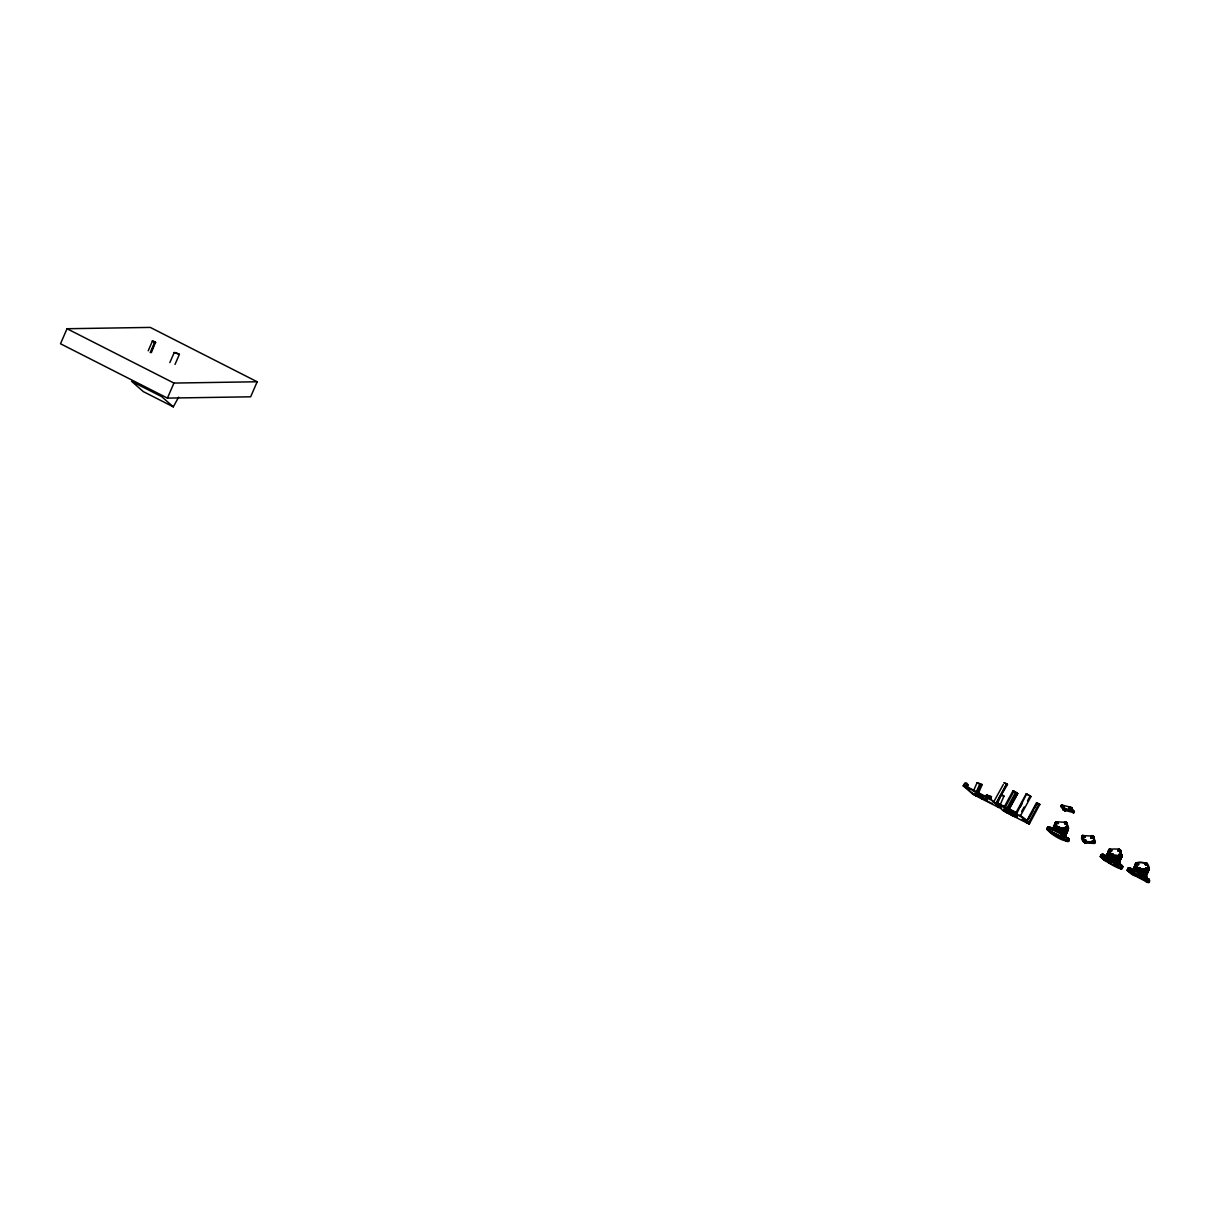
<?xml version="1.0" encoding="UTF-8"?>
<svg xmlns="http://www.w3.org/2000/svg" width="1210" height="1210" viewBox="0 0 1210 1210"><rect width="100%" height="100%" fill="white"/><g stroke="black" fill="none" stroke-linecap="round" stroke-linejoin="round"><path stroke-width="1.5" d="M1066.418 831.285C1067.038 831.497 1065.193 838.47 1065.586 834.96C1065.889 835.959 1066.449 837.638 1065.677 835.112C1067.583 831.255 1056.965 831.315 1057.812 827.383M1063.681 838.046L1064.543 834.93L1064.876 836.261L1063.545 837.955L1064.271 834.764L1069.005 839.8L1063.348 835.339L1047.966 827.534L1049.388 827.126L1047.709 827.459C1042.733 829.213 1065.511 844.837 1068.748 839.876C1067.099 835.278 1068.869 842.795 1068.536 838.485L1069.08 839.891C1068.415 844.641 1061.488 837.668 1064.271 835.883C1061.911 831.572 1052.927 826.551 1048.178 827.61L1047.058 829.485L1060.943 836.428L1062.577 833.781L1060.943 836.428M1065.314 810.836L1065.949 809.49L1061.261 805.27L1060.762 806.51L1063.575 810.08L1073.845 812.651M1085.99 842.19L1084.841 841.721L1095.368 841.812L1085.188 841.6L1082.33 835.55L1093.295 836.14L1094.853 843.264L1095.352 841.676L1093.295 836.14L1094.067 837.002M1120.551 859.962C1122.381 858.253 1111.324 859.115 1109.162 853.806C1103.399 847.378 1120.944 848.891 1120.324 849.919M1102.718 854.472L1101.206 854.85L1103.217 854.472L1100.45 856.68L1114.712 863.274L1100.374 856.196L1104.049 860.008L1107.286 861.49L1104.806 860.522L1100.419 856.846L1101.403 854.744C1101.342 852.808 1106.878 860.794 1116.195 861.036L1114.35 863.577L1116.013 860.93L1114.758 863.804L1121.867 868.674L1117.011 865.12L1117.889 862.019L1102.658 854.29L1104.942 856.423M1147.776 866.995C1153.72 876.04 1131.532 868.417 1139.427 869.037C1145.341 869.158 1152.616 872.047 1147.594 864.152C1147.125 863.214 1146.006 862.896 1145.038 862.851C1119.9 860.809 1150.574 875.601 1146.566 877.401L1146.067 875.889L1146.566 877.432M1138.02 869.839C1135.419 868.417 1145.9 871.397 1146.067 875.979L1146.43 877.265C1144.373 872.697 1136.674 869.778 1131.849 869.718L1136.553 871.366L1137.884 869.763L1137.491 867.676L1138.791 868.856L1148.895 868.825M1147.095 878.566L1149.424 880.819C1147.322 875.979 1152.722 885.175 1145.991 877.658L1145.477 876.161L1144.645 879.322L1145.083 875.889L1143.964 878.838L1144.69 875.647L1149.394 880.638C1150.846 885.538 1142.164 880.003 1144.69 876.766L1144.388 875.45L1131.365 868.735L1128.143 868.341L1129.52 868.099M1134.95 866.844L1137.884 869.763L1134.602 866.602L1133.543 869.597M1063.242 837.759L1046.832 829.425L1047.648 827.459L1049.085 827.035L1047.603 827.443L1049.055 827.171M1061.109 806.314L1061.866 805.043L1070.668 807.191L1074.374 811.532L1065.813 809.445L1065.163 810.791M1141.363 877.31L1142.996 874.664L1141.363 877.31L1127.221 869.824L1144.191 878.46L1148.653 882.317L1132.484 874.21L1134.466 875.783M1120.46 865.014L1120.067 866.103M1065.949 836.337L1065.541 834.93L1057.101 829.878L1051.309 828.865L1052.851 828.532L1056.269 821.741M1145.038 862.851C1152.737 865.589 1135.449 858.616 1135.252 865.059M1064.845 810.685L1065.511 809.354L1064.694 810.624M1100.344 856.272L1102.703 854.29L1101.206 854.85M1127.145 870.308L1132.273 874.558L1127.221 870.474L1129.641 867.948L1128.022 868.326L1129.913 868.054L1127.191 870.429L1129.459 867.918L1128.068 868.523M1053.804 826.642C1056.905 831.028 1070.381 829.228 1065.466 834.885L1065.874 836.276L1058.614 831.845C1061.427 828.169 1050.764 827.761 1054.591 826.339M1065.707 836.155L1065.118 834.658C1073.406 822.346 1054.409 834.053 1055.468 822.301C1062.002 835.021 1050.159 826.642 1052.261 829.561M1109.812 849.027L1107.407 853.897L1111.082 856.135L1109.373 853.201C1102.34 853.473 1123.485 860.764 1119.25 862.352L1119.749 863.743C1120.127 864.439 1118.131 860.854 1112.232 859.1L1113.245 855.349L1110.78 854.215L1108.98 849.314L1109.872 848.997L1109.358 850.207M1118.721 863.033L1118.736 861.913C1121.957 855.077 1121.972 857.285 1120.793 850.524C1115.877 847.272 1122.109 850.721 1119.84 852.006M1145.522 876.66L1145.552 875.541L1145.794 876.811L1139.034 872.728L1139.578 870.277L1148.048 870.655L1148.971 868.931L1145.915 876.887L1145.734 875.662M1057.722 835.52L1055.952 834.613L1057.722 835.566M1137.309 875.813L1136.205 875.359L1138.02 876.463L1136.13 875.42L1138.111 876.388M1056.784 823.632C1059.778 822.936 1053.925 821.378 1058.069 823.405M1073.693 812.878C1076.885 810.019 1064.664 807.993 1063.575 810.08M1084.583 836.73L1083.253 835.747L1085.34 836.836L1083.6 837.259L1085.294 836.745M1111.249 849.556C1112.444 852.415 1112.035 849.133 1111.037 850.131M1117.011 865.12L1117.737 861.928C1133.392 878.384 1102.128 859.629 1108.33 862.049M1143.495 878.536L1144.539 875.556L1145.991 877.658L1144.796 879.428M1109.479 849.057L1111.506 856.347L1120.808 857.315L1122.078 855.198L1120.626 857.86L1112.58 856.725L1113.245 855.349L1121.337 855.878L1118.947 854.82L1120.475 854.305M1147.277 867.933C1145.961 867.192 1148.956 869.914 1147.594 868.72M1053.532 826.959L1056.043 821.756L1055.332 822.376M1135.177 865.044L1133.331 869.446M1113.23 854.441L1112.02 854.048L1112.943 855.107M1056.315 830.574L1057.737 829.031L1067.023 830.604L1068.551 828.184L1066.812 822.755L1068.218 829.364L1067.023 832.419L1057.737 829.016L1058.084 827.685L1057.026 827.035L1057.207 828.759L1057.434 827.474M1084.553 842.644C1083.419 839.392 1088.319 843.113 1085.007 842.826C1082.905 842.311 1079.865 836.942 1082.678 836.579M1119.628 863.637L1119.205 862.216L1119.492 863.532C1119.205 859.372 1109.252 857.3 1110.568 857.073C1112.625 855.44 1120.551 858.873 1120.142 860.476C1121.685 863.426 1110.024 854.094 1110.946 856.06C1111.188 858.601 1106.212 856.952 1109.691 856.665L1110.689 854.048L1111.082 856.135L1107.679 853.337L1108.874 851.704M1067.432 831.557C1067.613 834.31 1055.831 827.171 1057.237 829.954L1056.663 830.756L1057.374 830.03M1136.492 863.728C1138.413 862.307 1135.661 863.804 1137.324 864.545M1064.543 810.564L1065.193 809.369M1111.234 862.7L1111.415 861.384C1110.069 865.165 1108.496 858.979 1111.324 862.866C1108.889 859.841 1112.217 865.8 1111.34 860.552L1111.309 862.791M1068.566 838.348L1068.914 839.695C1070.169 844.61 1061.957 838.409 1063.968 834.567L1064.271 835.883M1116.694 864.908L1117.586 861.822L1117.889 863.138M1144.191 878.46L1143.329 878.43L1144.388 875.45L1144.69 876.766M1054.999 823.299C1055.075 825.054 1055.059 823.405 1055.165 823.571M1134.466 866.829L1135.54 864.016M1050.219 832.102L1046.892 829.183M1106.484 859.085L1105.653 861.036L1106.681 859.206M1105.864 860.688L1106.863 859.312M1132.484 874.21L1133.649 875.344L1134.693 873.514M1052.171 831.406L1051.505 833.463L1050.461 832.298M1106.061 860.809L1107.044 861.822M1130.715 873.045L1131.955 873.877M1051.203 832.798L1051.868 831.209L1051.535 832.994M1064.74 809.188L1064.24 810.428M1083.616 836.76L1082.995 835.808L1084.825 836.186M1110.477 850.403L1109.812 849.435L1111.052 849.632M1121.715 868.447L1120.551 868.659L1121.262 865.392C1121.655 869.551 1123.273 864.348 1122.698 867.147L1120.641 865.105L1120.641 866.405M1148.154 880.351L1147.761 878.884L1147.64 880.109L1148.063 879.02L1148.456 880.487L1148.456 879.201L1148.729 880.608L1148.653 879.277L1149.167 880.759L1148.834 879.337L1149.076 880.729M1083.918 842.266L1083.842 840.663L1085.945 841.827M1111.551 855.031L1121.231 855.863M1053.245 834.008L1051.702 833.1L1053.426 834.567M1063.287 837.259L1063.802 834.476L1062.728 837.441L1063.62 837.471M1116.724 864.409L1117.42 861.732L1116.346 864.696L1117.39 864.832L1117.889 862.019L1118.04 863.244L1118.584 862.473L1122.23 865.649L1121.7 868.674M1136.084 862.73L1135.343 864.696L1137.884 869.763M1144.524 876.66L1144.236 875.359L1143.873 878.248M1064.603 809.112L1063.953 810.292M1071.833 811.26L1071.41 810.019L1073.3 811.713M1148.154 871.714L1147.549 867.736M1110.871 862.397L1111.219 861.414C1111.173 864.5 1109.479 860.446 1111.098 862.791M1116.86 856.998L1112.398 856.741L1112.232 859.1M1146.188 873.559L1146.566 875.057L1145.129 874.633C1151.345 875.859 1136.235 866.723 1139.034 872.728M1111.082 856.135L1107.891 852.687L1108.874 851.099M1110.841 862.458C1108.647 860.9 1111.763 864.878 1110.447 860.28C1107.921 861.52 1111.43 863.925 1111.324 861.399L1110.931 862.518L1111.43 860.612L1110.886 862.73L1111.521 860.673M985.5 800.007L986.165 799.523M1015.477 816.311L1016.037 816.538M1054.712 834.794L1053.88 834.356L1068.006 841.404M1005.933 810.685C1008.853 812.454 1004.27 811.532 1007.038 811.335M1138.217 868.583L1136.387 871.291L1137.385 870.701M1063.545 835.444L1063.65 834.386L1062.924 837.048M1117.163 862.7L1117.253 861.641L1117.707 863.033M1144.161 876.433L1144.07 875.269L1142.769 878.112L1143.526 878.036M1062.758 806.057L1062.078 805.331L1062.41 806.465M1063.076 805.558L1063.772 806.964L1062.456 805.376M1064.452 809.036L1063.817 810.216M1137.808 876.131L1136.568 875.45M975.729 795.212L975.336 794.531L976.878 794.804L974.262 794.365L976.5 795.303L974.458 794.304L975.441 793.987M1006.871 811.971C1003.892 809.989 1007.038 812.863 1006.841 811.199M1122.078 855.198C1123.394 861.898 1109.056 854.23 1110.704 857.134L1110.099 857.92L1111.642 856.438C1108.814 853.957 1126.434 863.108 1120.959 853.368M1063.348 835.339L1063.469 834.28L1062.728 836.942M1143.964 876.327L1143.889 875.163L1142.588 877.991L1143.344 877.931M1062.698 831.149L1058.78 829.516L1058.614 831.845M1112.217 856.741L1112.066 859.009L1112.247 857.996M1138.791 871.457L1138.867 872.637L1139.049 871.623M1057.343 835.187L1055.695 834.537L1057.086 835.384M1110.856 862.624C1108.42 861.081 1112.111 863.895 1111.34 860.552M1135.131 875.677L1148.018 882.544L1148.94 879.186L1149.334 880.577M1053.713 826.732C1055.029 825.175 1052.897 827.67 1054.878 827.822C1050.824 825.689 1057.888 830.468 1057.116 826.869M1120.823 859.115C1095.821 855.667 1127.251 855.606 1120.188 859.569M1063.151 835.218L1063.303 834.174L1062.546 836.821M1116.346 864.197L1116.921 861.429L1115.575 864.258L1116.543 864.303M1143.783 876.222L1143.722 875.057L1142.966 877.704M1056.043 834.718L1057.676 835.535L1056.905 835.263M1138.474 864.757L1137.687 863.078L1138.67 864.545M1066.857 827.05C1062.652 826.99 1070.774 827.171 1066.418 828.487M1067.568 827.428L1066.282 828.457M1066.343 832.314C1067.613 834.114 1066.645 828.608 1066.993 829.803L1067.734 830.786L1068.203 829.228L1066.676 824.675L1066.751 826.203M1146.218 867.872L1146.838 869.37M1065.632 832.949C1069.806 837.335 1055.196 825.825 1058.372 830.589L1058.281 831.648L1059.884 827.761L1058.221 827.005M1147.882 872.41L1138.307 869.975L1147.715 872.198L1147.564 868.387L1148.456 870.701C1148.29 876.857 1137.082 866.829 1138.519 871.306C1131.214 870.852 1153.523 867.797 1146.354 874.059M1084.145 842.432L1084.644 841.086L1084.024 842.357M1111.173 854.804L1109.252 857.497L1110.568 857.073M1137.975 868.432L1135.918 871.064L1137.249 870.64M984.879 799.689L983.7 799.008L985.908 799.356M1064.195 808.9L1063.348 809.929M1059.007 829.727L1067.008 831.557L1068.143 829.652L1066.63 829.863L1067.401 827.277L1067.522 828.336M1062.955 835.112L1063.121 834.083L1062.35 836.715M1116.769 862.473L1116.739 861.338L1115.378 864.137L1116.149 864.076M1143.586 876.101L1143.541 874.966L1142.769 877.598M1110.477 862.276L1110.523 861.308C1109.404 862.881 1110.356 862.76 1111.234 860.491L1110.689 862.518M1135.449 864.515C1136.644 871.82 1139.548 870.429 1135.222 866.239M1062.758 834.991L1062.94 833.977L1062.138 836.594M1116.573 862.352L1116.558 861.233L1115.756 863.849M1143.374 875.979L1143.359 874.86L1142.558 877.477M1138.746 870.217L1138.187 872.244L1138.519 871.306M1084.251 841.101C1083.343 841.026 1082.027 832.767 1082.33 836.594M975.154 794.894L975.441 794.758M1064.074 808.824L1063.166 809.792M1047.149 829.031L1049.494 827.171L1047.648 827.64M1071.591 810.186L1072.877 810.503L1072.166 811.411M1110.432 862.443L1109.283 861.717L1110.674 862.322M1062.546 834.87L1062.758 833.872L1062.123 834.643M1116.361 862.246L1116.376 861.127L1115.529 861.777M1143.178 875.874L1143.178 874.754C1140.667 876.705 1126.934 869.022 1130.019 868.099L1127.675 869.945M1054.364 825.129L1057.343 828.82L1054.742 824.373L1057.464 828.88L1054.984 827.806M1071.258 809.021L1071.742 807.781L1071.833 809.445L1072.393 808.265M1109.872 860.93L1110.084 862.185L1110.417 861.263M1109.494 861.898L1110.326 860.28L1109.933 861.928M1145.794 868.523C1144.705 866.481 1149.243 870.761 1147.564 868.024M1110.992 854.472L1110.946 856.075L1107.982 852.43M1137.763 868.266L1135.918 862.866M1128.038 870.096L1130.412 868.266L1128.491 870.292M1137.839 863.108L1136.765 864.242M1120.505 854.457L1120.838 855.122M1048.299 827.67L1049.72 827.262L1047.482 829.153M1128.174 870.156L1130.412 868.266M1110.447 857.013L1104.987 856.181L1107.332 853.973L1106.908 856.075L1107.543 853.625L1109.267 853.443C1112.474 858.419 1106.696 852.067 1108.874 850.811M1108.632 850.887C1107.785 852.43 1109.071 848.603 1110.372 855.561M1135.57 865.634L1136.296 863.834M1111.99 857.845C1112.534 859.629 1109.449 858.102 1111.279 857.436L1110.825 858.313L1112.277 856.62L1116.709 857.466M1006.554 811.774L1004.875 811.003M1119.643 851.205L1120.097 849.768M1047.905 829.334L1049.977 827.383L1047.754 829.273M1109.827 860.416L1109.404 861.822L1109.736 860.734M1101.675 856.665L1103.747 854.699L1101.554 857.103L1103.459 854.578L1102.038 854.971M1109.404 861.686L1109.721 860.552L1109.313 861.702M1135.449 864.122L1137.173 869.203M1055.967 821.787L1055.256 823.299M1056.103 822.981L1056.602 822.271M1056.527 823.511L1056.224 822.528M1058.251 823.662L1057.979 822.513M1053.94 826.37L1057.343 828.805L1057.298 827.141M1057.601 828.956L1058.039 827.716L1068.46 827.942M1059.264 827.882C1057.722 825.704 1060.232 828.275 1059.582 827.035M1058.508 827.746L1058.856 826.687M1058.78 829.516L1058.084 827.852M1058.402 827.927L1059.128 826.748L1058.856 827.867M1067.901 829.712C1055.997 827.489 1059.143 828.139 1058.236 830.499M1067.901 829.939L1057.737 829.031L1059.476 828.23M1059.128 827.897L1059.37 826.853M1064.482 823.496L1064.921 822.664L1065.919 823.42M1064.679 823.692L1064.997 822.649M1065.178 822.679L1064.906 823.798L1065.36 822.709M1065.269 823.874C1065.223 820.909 1068.551 823.329 1066.237 823.783M1065.496 823.859L1066.025 822.316L1066.902 822.86M1065.98 823.632L1066.57 822.603M1065.481 826.853L1065.995 828.321L1065.541 826.838L1067.311 827.973M1066.464 823.949L1066.691 822.679M1066.842 824.373L1067.054 823.027M1066.676 825.356L1067.22 823.299M1058.826 829.379L1067.114 830.332L1068.46 828.139L1067.447 830.03M1081.816 837.184L1082.784 835.414M1081.997 836.715L1082.572 835.444M1082.557 836.579L1083.071 835.369M1083.253 835.747L1083.207 836.443M1083.419 841.661L1083.888 840.421L1083.57 841.933M1084.704 842.72C1085.703 837.759 1086.882 842.462 1085.355 840.33M1084.856 842.765L1085.657 840.315M1085.158 842.871L1085.839 840.345M1085.325 842.916L1085.93 840.375M1085.476 842.947L1086.172 840.481M1086.141 841.479L1086.383 840.663M1085.793 843.007L1086.126 841.827M1090.755 837.91C1090.376 834.144 1095.7 835.883 1092.04 838.212M1090.951 838.091L1091.571 835.611L1092.842 835.944M1091.133 838.212L1091.889 835.656M1091.238 838.258L1092.267 835.702M1091.601 838.182L1092.373 835.777M1091.783 838.212L1092.585 835.792M1093.023 835.989C1090.195 838.651 1093.598 836.322 1090.966 837.35M1092.675 838.258C1092.131 834.401 1089.832 838.878 1092.887 837.244M1093.084 842.084L1092.176 841.268C1096.366 840.194 1093.568 841.162 1094.082 843.415L1085.96 843.022M1093.159 837.486L1093.492 836.307M1092.176 841.268L1092.63 840.466L1093.356 841.661M1093.719 838.182L1093.598 836.397M1093.659 838.001L1093.87 836.654M1092.358 841.056L1093.81 840.708L1094.142 842.205M1094.006 842.221L1094.309 840.98M1094.324 843.415L1094.944 842.039L1094.082 843.415M1109.147 850.222L1109.585 849.042M1111.672 851.129L1109.994 850.66L1110.009 849.526M1109.963 850.615L1110.961 849.465L1109.706 850.237M1111.899 854.82L1112.156 853.957M1112.126 855.001L1112.383 853.942M1112.64 853.973L1111.688 855.107M1112.489 856.907L1111.506 856.347L1112.731 853.988M1112.58 856.725L1112.459 855.364M1112.655 855.152L1112.988 854.109M1118.479 851.25L1118.282 849.178L1118.176 850.842L1119.462 850.373L1118.796 851.114M1118.297 850.933L1118.706 849.284M1118.448 851.023L1118.917 849.284M1118.615 851.084L1119.341 849.45M1119.053 851.129L1119.341 850.176M1118.978 854.895L1119.22 854.078M1120.294 852.611L1120.218 849.843M1120.278 852.505L1120.657 850.267M1119.568 855.546L1121.398 855.047L1120.884 855.848M1120.536 851.81L1120.793 850.464M1120.732 855.833L1120.868 854.623M1136.508 862.654L1135.676 864.182M1136.946 864.379L1136.81 863.153M1138.368 864.742L1136.901 863.774L1137.839 863.759M1138.701 868.447C1140.244 866.254 1139.82 869.536 1138.973 867.585M1138.504 868.735L1137.823 872.032M1138.943 868.629L1139.185 867.555M1147.67 867.358L1148.547 870.398C1147.065 872.622 1138.262 871.926 1138.791 868.704M1138.776 870.126L1139.427 868.886L1139.412 870.262L1138.307 869.975L1148.245 871.321L1146.49 873.771L1139.472 870.519L1146.626 873.484L1147.624 871.654M1138.943 870.172C1141.423 866.466 1137.082 873.287 1143.662 870.625M1139.457 868.78L1139.79 867.736M1139.759 868.735L1139.971 867.872M1144.887 864.333L1146.278 864.046L1145.068 863.653M1145.038 864.515L1145.341 863.547M1145.25 864.651L1145.598 863.562M1145.431 864.711L1145.779 863.592M1145.598 864.742L1145.946 863.668M1145.855 864.757L1146.157 863.804M1146.899 863.395L1146.535 864.575L1146.732 863.335M1146.778 864.742L1147.019 863.471M1146.989 864.908L1147.322 863.743M1147.156 865.09L1147.488 863.91M1147.685 869.476C1152.601 874.936 1131.41 867.767 1143.117 872.032M1148.668 869.415L1147.791 871.155M1111.128 862.594L1111.506 861.369L1111.067 862.609M1120.067 851.674L1118.085 850.706M1064.014 807.025L1062.183 805.467L1062.562 806.541M1147.972 870.913L1147.67 868.251M1148.169 870.867L1147.7 867.267M1120.021 852.173L1119.961 851.598M1048.404 829.561L1050.446 827.595L1048.223 829.485M1129.459 868.871L1130.7 868.402L1128.658 870.368M1107.044 854.517L1107.468 853.685M1111.854 857.754L1111.551 858.707L1112.096 856.62M1121.307 858.208L1120.884 858.828L1121.821 856.483L1120.884 853.64M1055.619 826.4L1056.602 828.275L1054.908 823.723L1057.222 828.729M1102.824 855.334L1103.898 854.774L1101.841 856.741M1055.77 825.946L1057.011 828.563M985.454 799.991L984.728 799.417M1102.386 856.998L1104.216 854.925L1102.189 856.907M1129.807 869.037L1130.866 868.478L1128.824 870.444M1005.51 811.245L1005.465 811.048M1104.049 860.008L1105.668 860.582M1058.947 829.5L1066.918 830.892L1067.371 829.758M1116.089 858.873C1104.851 853.08 1127.206 862.654 1120.853 853.731M1049.584 828.245L1050.598 827.67L1048.586 829.652M1130.004 869.128L1131.032 868.553L1129.187 870.625M1055.165 823.844L1054.575 824.766L1056.118 825.084L1054.575 825.023L1055.483 824.161M1063.091 830.211L1059.249 829.561L1066.812 831.179L1067.976 829.894M1067.946 830.241L1066.585 832.026L1067.341 831.83M1120.778 857.769L1119.689 860.144L1112.64 856.952M1120.626 857.86L1121.594 856.922M1121.186 858.026L1120.868 855.213M1135.857 867.751L1136.961 869.279L1135.267 864.847M1133.725 869.703C1133.104 865.437 1142.86 872.894 1133.709 868.417M1049.206 830.453L1050.946 827.852L1048.949 829.833M1059.93 835.898L1061.851 833.387L1061.079 834.098M1102.809 857.709L1104.564 855.107L1102.567 857.088M1113.533 863.153L1115.469 860.643L1114.697 861.354M1129.626 871.336L1131.365 868.735L1129.369 870.716M1140.349 876.781L1142.089 874.18L1141.302 874.875M1063.741 808.613L1061.246 805.225L1062.078 805.089M1065.481 810.292C1063.121 809.702 1067.462 808.371 1064.8 808.613M1064.694 810.186L1065.269 808.567M1065.344 808.598L1064.951 810.292L1065.602 808.703M1065.269 810.367L1065.813 808.824M1140.697 876.463L1142.27 874.27L1141.514 874.981M1058.1 830.423L1057.585 831.255M1066.706 831.452L1067.023 830.604M1108.662 851.689L1109.283 853.504L1107.422 853.716M1118.312 861.006L1120.127 860.824L1112.837 856.892L1120.324 858.707L1121.02 858.041L1120.309 859.024M1060.474 835.686L1062.214 833.584L1061.291 834.204M1140.894 876.569L1142.452 874.361L1141.711 875.087M1066.585 832.026L1059.068 829.606L1063.242 829.742M1141.106 876.675L1142.633 874.467L1141.922 875.193M1066.812 831.179L1067.795 830.665L1067.099 831.028M1108.194 852.022C1107.573 855.924 1112.504 854.971 1109.555 856.62L1108.466 857.149L1110.19 856.892M1120.415 858.782L1121.216 858.465L1120.43 858.434M1108.829 854.593L1110.22 855.5L1107.12 854.472M1072.181 808.068L1069.7 806.964L1069.201 808.204M1063.151 806.284L1063.514 806.48M1063.439 806.435L1064.346 806.359M1062.955 809.596L1063.454 808.356M1065.602 810.912L1065.949 809.49M1069.337 808.235L1070.971 807.312L1071.485 809.172M1071.304 810.034L1073.24 810.866M1072.045 811.35L1072.03 810.776M1072.952 811.668L1073.149 810.791M1073.512 811.154L1073.058 812.802L1073.557 811.547M1073.467 812.878L1073.966 811.623M1114.758 863.804L1115.559 863.728M1084.447 841.57L1086.02 842.462M1054.575 825.023L1056.572 828.336L1054.061 826.082L1056.753 828.305L1055.422 826.869M1054.817 825.038L1054.182 825.719L1055.785 825.901L1054.228 825.598M1062.758 833.872L1061.941 836.473M1107.921 852.581L1109.162 853.806M1108.753 852.339L1107.891 853.156M1111.203 858.51L1111.566 857.603L1111.007 858.404M1119.689 860.144L1120.823 858.298M1135.313 866.254L1134.859 866.103M1138.005 872.138L1138.383 871.23M1143.178 874.754L1142.361 877.356M1147.413 872.712L1147.806 871.412M1067.931 830.332L1066.993 829.803M1109.222 853.655L1110.251 855.44L1109.041 854.124M1054.757 825.689L1056.012 825.356L1054.349 825.916M1067.099 832.132L1067.311 831.043M1120.082 859.281C1123.137 859.554 1114.047 858.797 1112.746 856.71M1147.534 873.242L1146.959 871.896M1147.11 872.939L1139.094 870.202M67.034 328.727L60.5 343.761L167.419 398.105L250.651 396.804L257.185 381.77L150.282 327.411L67.034 328.727L173.953 383.071L257.185 381.77M148.21 350.779L152.581 340.721L155.485 342.203L151.386 352.609M150.191 352.624L154.562 342.566L155.803 342.551M151.628 350.461L155.258 342.097M169.839 362.607L174.21 352.564L175.964 352.67L179.382 354.349L175.026 364.407M167.419 398.105L173.953 383.071M986.634 797.042L966.109 786.288C969.921 788.466 967.047 780.314 964.506 783.596A61.771 57.233 89.1 0 0 963.916 784.957L966.215 787.68M973.324 791.31L977.03 782.794L978.24 783.006L982.202 784.579L978.648 792.747M976.697 791.083L979.707 784.156L977.03 782.794M977.03 793.73L980.992 784.609L982.202 784.579M990.491 799.099L990.733 798.585A61.771 57.233 89.1 0 0 991.292 797.224L986.573 794.819L991.308 797.224L989.583 796.089M997.388 803.712L1001.154 795.061L1004.073 796.377M1000.125 804.937L1003.831 796.422M1054.409 825.598L1053.834 826.475M1137.324 869.385L1133.982 867.857L1134.602 866.602M1146.762 873.197L1147.125 872.334M1135.056 866.874L1134.36 867.343L1135.706 867.888M1147.065 873.514L1146.717 872.455M1066.222 833.085L1059.022 829.697L1062.849 830.831M1137.279 869.476L1135.267 870.777L1137.097 869.4L1135.192 865.604M1066.071 832.888L1066.766 832.162M1119.794 860.991L1119.779 859.1M1146.793 874.739L1147.186 873.045M1146.535 873.922L1147.382 873.529L1146.46 873.015M985 799.765L985.817 799.432M1005.691 811.471L1005.404 810.428M1116.376 861.127L1115.348 863.622M1146.732 874.739L1146.324 873.287M1059.037 829.667L1062.471 831.618M1053.123 828.714L1051.535 829.077L1053.411 827.64L1054.727 828.094L1054.439 826.657M1066.706 832.979L1066.146 834.174M1119.658 861.248L1119.825 859.856M1133.785 868.372L1134.269 867.313M1135.403 868.689L1136.976 869.249L1134.496 867.389M1134.435 867.721L1135.827 867.615L1134.224 867.525M1138.05 863.184L1138.791 864.091M1054.288 826.974L1054.591 828.351M1066.479 833.554L1065.783 833.448M1134.36 867.691L1133.997 868.235M1136.871 869.324L1134.36 867.252M1107.226 854.26L1110.946 856.06M1054.923 823.541L1056.632 828.154M1053.32 827.474L1056.905 828.472M1053.623 827.776L1053.789 827.096M1107.18 854.608L1106.726 855.969M173.317 406.847L161.626 396.623L131.648 381.392L143.34 391.617L173.317 406.847L178.611 397.152M999.112 807.675L973.158 794.441L963.251 785.925L965.883 786.182M963.251 785.925L963.947 785.124L965.262 786.576M963.341 785.774L964.703 785.608M963.72 785.895L964.37 785.472M965.58 786.742L968 784.806M973.43 794.335L968.726 789.888M972.432 793.911L973.445 793.866L972.719 793.367M974.201 793.367L978.572 794.38L986.816 799.946M974.458 794.259L975.245 793.896M973.521 794.38L977.181 796.135L976.364 795.257M978.103 795.53C980.69 796.619 976.319 795.726 978.92 794.032M978.255 795.681L979.132 794.123M978.482 795.817L979.359 794.244M978.633 795.787L979.374 794.365M978.86 795.908L979.677 794.425M979.011 796.089L979.873 794.547M983.155 797.42L981.9 798.781L982.399 797.012M981.809 798.736L982.626 797.118M965.807 786.848L985.469 796.846L986.679 794.879M985.469 796.846L990.733 798.585M990.158 799.628L986.15 797.193L990.37 799.008L1003.619 811.154L1029.226 824.161M986.392 797.329L990.324 798.963M1003.302 784.488L993.41 802.457M993.501 802.291L995.936 803.349L1006.599 783.778L1004.179 782.719M1006.886 784.019L996.465 803.319L1007.446 784.503L1006.599 783.778M1003.725 807.811L1013.042 790.72L1017.731 793.518L1007.945 811.638L1003.634 810.322L1004.149 809.384L1008.444 810.7L1017.504 816.175L1017.005 817.113L1012.921 815.994L1003.634 810.322M1004.633 808.265L1013.935 791.174L1013.088 790.75M1004.784 810.806L1005.767 810.609M1006.221 809.505L1015.734 792.081M1008.263 808.628L1016.899 792.777M1008.142 810.352L1017.731 793.518M1007.068 813.09L1007.567 812.152M1008.883 811.169C1008.096 812.757 1010.002 810.851 1009.185 812.545M1008.323 812.152L1009.034 811.335M1008.686 812.364L1009.261 811.35M1009.064 812.56L1009.352 811.517M1013.118 814.587L1012.407 815.479L1012.18 814.133M1011.862 815.192L1012.362 814.148M1012.634 815.54L1012.846 814.511M1012.407 815.479L1012.967 814.481M1012.921 815.994L1013.435 815.071L1017.504 816.175M1014.993 815.283L1013.829 815.51L1016.037 815.873M1015.538 815.752L1013.965 815.601L1015.825 815.903M995.936 803.349L1015.598 813.347L1026.261 793.775L1029.619 795.651L1030.95 796.558L1020.287 816.13L1029.302 824.025L1039.859 804.347L1036.622 802.729L1038.543 804.06M1016.733 813.513L1026.549 794.017M1014.691 815.737L1015.281 816.221L1014.615 815.691M1020.181 807.176L1021.921 804.015M1019.697 815.116L1029.695 822.981L1022.435 816.977M1021.588 811.638L1024.129 806.979M1027.517 800.763L1030.058 796.104M1027.063 820.198L1036.531 802.744M1026.7 821.938L1037.182 802.986M1028.651 818.792L1032.886 811.033M1034.58 807.917L1037.121 803.259M1026.73 823.072L1027.229 822.15M1026.806 821.998L1028.591 822.906L1038.966 803.894M1056.164 829.455L1054.742 829.863L1057.101 828.653M1056.829 829.758L1055.801 830.317L1057.207 828.759M1057.404 831.149L1058.508 829.289M1065.239 836.518L1064.77 835.082L1064.044 838.288L1064.966 835.218L1065.42 836.654L1064.377 838.545M1068.551 839.816L1068.143 838.364L1068.43 839.77L1066.781 841.343L1067.901 838.258L1067.84 841.343M1106.303 858.979L1105.29 860.824M1109.872 856.741L1108.572 857.194L1110.598 855.863M1114.909 861.459L1115.635 860.734L1114.501 863.169M1119.946 861.081L1119.099 863.259L1119.719 861.293M1117.541 865.468L1118.388 862.337L1117.42 865.392L1118.494 862.412L1117.919 865.755L1118.796 862.654L1119.189 864.031M1121.851 865.649L1122.154 867.071L1121.64 865.573L1120.399 868.598L1122.26 867.101L1121.942 865.679L1122.441 867.162M1121.11 868.478L1121.746 865.619L1121.927 866.98M1138.081 871.064L1137.264 871.729L1138.307 869.975M1146.868 879.731L1145.794 881.546M1061.911 834.537L1062.395 833.675L1061.699 834.416M1142.331 875.405L1142.815 874.558L1142.134 875.299M1057.525 830.105L1057.026 830.952L1057.812 830.272M1135.161 865.12L1137.037 869.128L1136.19 866.829M1115.317 861.671L1115.817 860.839L1115.106 861.565M1058.508 823.314L1057.071 823.163M1119.068 854.336L1120.989 855.349M1144.236 879.02L1145.189 875.964M1117.692 850.448L1118.963 849.965M1108.269 862.473L1120.369 868.145M1065.828 840.451L1067.22 841.101M1146.641 881.515L1148.351 882.256M1065.965 833.796L1065.813 834.068M1137.793 870.913L1136.553 871.366M1109.918 857.829L1110.704 857.134M1049.962 828.442L1050.779 827.761L1049.766 828.336M1103.581 855.697L1104.382 855.016L1103.384 855.591M1130.382 869.324L1131.199 868.644L1130.185 869.219M1148.472 870.519L1147.579 867.63M1085.975 841.661L1085.188 841.6M1049.221 828.079L1050.129 827.443L1049.04 827.988M1138.958 868.901L1139.548 867.615L1139.275 868.992M1052.14 829.47L1053.199 828.774M1058.614 826.687L1058.327 827.61M1064.724 822.709L1065.36 823.103M983.821 798.918L984.486 799.19M1103.187 855.5L1104.216 854.925L1103.006 855.409M1056.693 829.697L1055.347 830.105M1137.067 875.934L1137.748 876.297M1118.993 854.714L1120.551 854.971M1108.965 857.361L1110.069 856.831L1108.829 857.3M1136.886 870.459L1135.494 870.867L1136.674 870.368M1051.702 829.183L1052.912 828.563M1110.069 855.697L1108.602 855.062M1051.46 829.016L1052.806 828.411L1051.49 828.85M1104.911 856.105L1109.615 856.65L1108.269 857.073M1136.432 870.277L1134.995 870.686M1049.977 827.383L1048.571 827.776M1102.491 855.167L1103.596 854.638M1055.075 829.984L1056.345 829.531M1128.991 868.659L1130.276 868.205L1128.854 868.598M1054.651 829.818L1055.997 829.394M1068.581 808.204L1071.183 807.887L1068.566 808.537M1068.823 808.613L1071.183 807.887M1103.006 854.381L1101.403 854.744M1047.966 827.534L1049.297 827.096L1047.573 827.459M1128.022 868.478L1129.716 867.978M1047.86 827.504L1049.221 827.08M1101.176 854.804L1102.658 854.29M1131.758 869.778L1133.165 869.294M976.062 796.135L977.181 796.135M1105.002 856.075L1106.394 855.667M1128.022 868.326L1129.429 867.918L1128.083 868.341M1145.84 868.326L1147.307 868.568M1056.678 835.157L1056.572 834.779M1064.331 809.823L1065.435 810.231M1120.203 859.281L1119.658 859.387M1071.122 807.962L1070.063 807.569M1056.466 835.051L1056.179 834.87M1065.027 808.507L1064.467 810.065M1066.66 833.282L1059.173 829.727M1067.084 830.771L1066.751 830.468M1149.061 879.367L1149.318 880.804M179.337 354.349L174.21 352.564M991.58 796.619L989.977 796.331M1056.194 821.772L1066.176 822.376M980.992 784.609L979.707 784.156M1055.226 827.337L1056.617 828.442M964.567 783.445L966.911 784.821M1039.859 804.574L1038.982 804.257M1143.51 871.094L1139.669 870.444L1143.329 871.563M987.027 799.583L984.123 798.781M1146.369 877.22L1145.885 875.768L1146.127 877.038M1054.999 825.402L1055.891 825.628M1116.528 857.935L1112.897 856.741L1116.316 858.404M1065.723 822.195L1064.452 821.953L1066.025 822.316M1066.312 833.856L1065.496 833.221M1011.711 815.011L1012.331 815.343M981.658 798.539L982.338 798.918M1121.005 866.572L1121.11 865.332M1110.099 855.606L1107.271 854.184M986.226 796.513L986.936 796.891M976.092 794.501L974.867 793.805M1004.088 782.885L1007.446 784.503M1030.95 796.558L1026.261 793.775M1016.173 813.029L996.511 803.032L997.101 803.546M991.988 803.516L977.135 795.953M1006.024 810.912L1006.1 811.547M1021.83 819.775L1025.112 821.439M1015.598 813.347L1020.287 816.13M154.441 342.506L152.248 340.963M1001.865 794.577L1004.164 796.18M1017.504 793.397L1013.859 791.31M983.065 798.388L981.461 797.435M985.364 799.22L984.305 798.615M997.479 806.45L999.082 807.448M1066.524 831.013L1067.341 831.678M1139.593 870.61L1142.89 872.501M1007.945 811.638L1017.005 817.113M1004.149 809.384L1010.259 813.12M974.821 793.367L980.13 796.619M1135.646 868.22L1137.113 869.113L1136.039 867.283M1110.251 855.409L1108.541 851.069L1110.236 855.47M1026.05 820.683L1028.591 822.906M1016.097 812.409L996.722 802.669M994.665 802.411L1001.608 808.25M990.461 799.069L996.798 804.605M1092.267 837.91L1091.163 837.94M1067.961 828.608L1068.324 828.502M1054.545 824.933L1056.557 828.2M1066.615 825.159L1068.128 829.516M1148.351 871.003L1148.078 868.765M1065.677 835.036L1066.131 836.564M1146.52 877.447L1146.097 875.995L1146.49 877.31M1119.295 862.367L1119.673 863.804M1068.324 838.424L1068.748 839.876M1065.571 836.775L1064.966 835.218L1065.329 836.594M1119.114 863.97L1118.494 862.412L1118.842 863.774M1145.749 877.477L1145.386 876.101L1145.537 877.326M1118.282 862.261L1118.494 863.516M1064.664 835.006L1064.997 836.352M1148.653 879.277L1148.971 880.698M1068.309 839.725L1068.022 838.318L1068.173 839.664M1119.416 863.471L1119.084 862.14L1119.31 863.411M1121.791 866.92L1121.398 865.468L1121.504 866.799M1067.78 838.212L1068.037 839.604M1145.159 877.053L1144.826 875.722L1144.857 876.872M1118.342 863.426L1118.161 862.185L1118.04 863.244M1064.588 836.08L1064.407 834.84L1064.437 835.989M1118.932 862.034L1119.099 863.259L1118.736 861.913M1065.118 834.658L1065.239 835.853M1144.236 875.359L1144.342 876.554M1117.42 861.732L1117.541 862.927M1063.802 834.476L1063.923 835.671M1121.262 865.392L1121.352 866.723M1147.912 878.959L1147.987 880.275M1092.66 836.745L1091.42 836.534L1092.615 836.866M1058.508 830.665L1058.447 831.754L1058.508 830.665M1111.128 860.446L1110.598 862.579L1111.128 860.446M982.868 797.254L981.9 798.781L982.943 797.299M1111.143 857.361L1110.644 858.208L1111.143 857.361M1110.856 857.209L1110.281 858.011L1110.992 857.285M1137.521 870.761L1136.901 871.548L1137.657 870.837M1056.95 829.818L1056.133 830.484L1057.101 829.878M1056.466 829.576L1055.483 830.181L1056.572 829.636M1136.583 870.338L1135.373 870.822L1136.583 870.338M1052.745 828.411L1051.309 828.85L1052.776 828.411M998.855 806.919L997.932 806.51L998.779 806.873M1145.613 876.267L1145.93 877.598L1145.613 876.267M1122.623 867.056L1122.184 865.604L1122.653 867.086M1069.08 839.922L1068.611 838.5L1069.065 839.937M1119.038 863.91L1118.675 862.533L1119.038 863.91M1065.118 836.443L1064.77 835.082L1065.118 836.443M1148.608 880.547L1148.335 879.141L1148.456 880.487M1065.602 836.08L1065.39 834.824L1065.481 836.004"/></g></svg>
